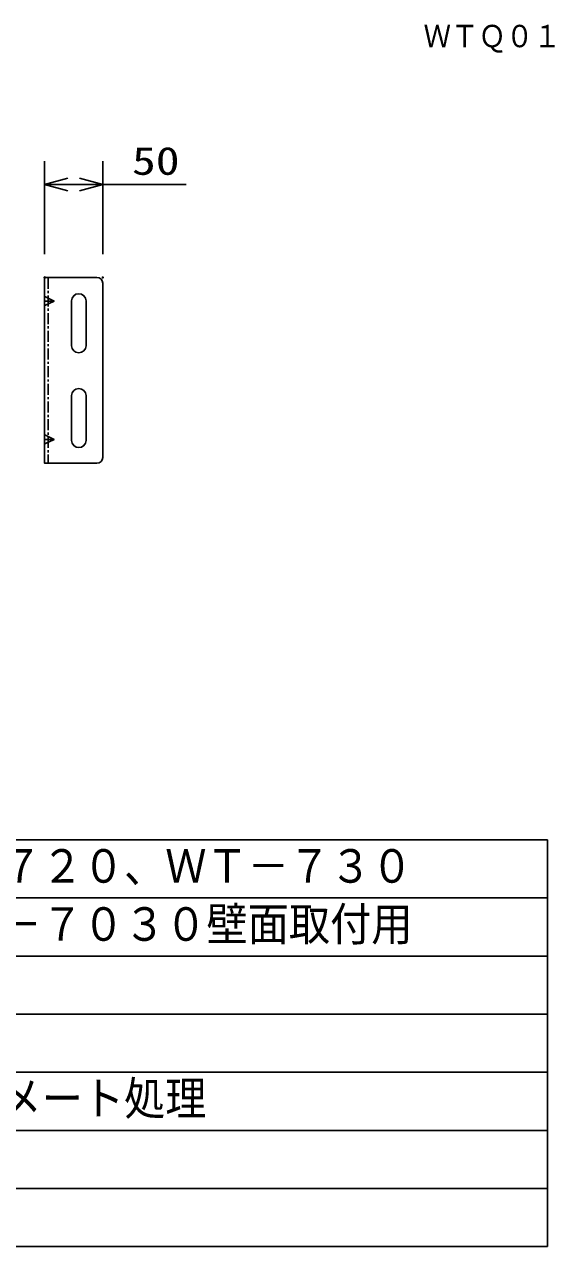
# Model space of a CAD drawing. Units: millimetres, scale not verified. Extents: x -62 to 63, y -57 to 57.
# Drawn here: x 17.5 to 63.1, y -56.5 to 48.7 of the extents above; entities that cross this region are included whole.
import ezdxf
from ezdxf.enums import TextEntityAlignment as Align

# ---------------------------------------------------------------- set-up
doc = ezdxf.new("R2010")
doc.units = ezdxf.units.MM
doc.header["$LTSCALE"] = 0.190318
doc.header["$PDMODE"] = 32
doc.header["$PDSIZE"] = 0.0952
doc.linetypes.add('CHAIN1', pattern=[8, 5, -1, 1, -1])
for name, color, linetype in [('0-0_MOJI1', 2, 'Continuous'), ('0-1_TOUROKU', 1, 'Continuous'), ('0-2_GAIKEI', 1, 'Continuous'), ('0-3_WAKU', 3, 'Continuous'), ('0-4_DEFPOINTS', 7, 'Continuous')]:
    doc.layers.add(name, color=color, linetype=linetype)
doc.styles.add('ＭＳ ゴシック', font='')
doc.styles.get('ＭＳ ゴシック').set_extended_font_data('MS Gothic')

# ---------------------------------------------------------------- blocks, each defined once
blk = doc.blocks.new('_OPEN30')
at = {"layer": '0-4_DEFPOINTS'}
blk.add_line((0, 0), (-1, 0), dxfattribs=at)
blk.add_lwpolyline([(-1, 0.26795), (0, 0), (-1, -0.26795)], dxfattribs=at)

msp = doc.modelspace()

# ---------------------------------------------------------------- linework, layer by layer
at = {"layer": '0-2_GAIKEI', "color": 7}
for p, q in [((19.2429, 26.8965), (23.7429, 26.8965)), ((24.2429, 11.4), (24.2429, 26.3965)), ((19.2429, 10.9294), (19.2429, 10.9))]:
    msp.add_line(p, q, dxfattribs=at)
at = {"layer": '0-2_GAIKEI', "linetype": 'CHAIN1'}
msp.add_line((19.5459, 26.8718), (19.5459, 10.9), dxfattribs=at)
at = {"layer": '0-2_GAIKEI'}
for p, q in [((20.0574, 24.8511), (19.2745, 24.4914)), ((21.5613, 24.873), (21.5613, 21.0405)), ((22.8026, 24.873), (22.8026, 21.0205)), ((22.1819, 20.4005), (22.1826, 20.4005)), ((22.1834, 20.4005), (22.1826, 20.4005)), ((21.5628, 16.7197), (21.5628, 12.8872)), ((22.8041, 16.7197), (22.8041, 12.8672)), ((20.0574, 12.9384), (19.2745, 12.5787)), ((22.1834, 12.2472), (22.1841, 12.2472)), ((22.1848, 12.2472), (22.1841, 12.2472))]:
    msp.add_line(p, q, dxfattribs=at)
at = {"layer": '0-2_GAIKEI', "color": 7}
for points in [[(19.2429, 26.8965), (19.2429, 26.867), (19.2429, 26.7805), (19.2429, 26.64), (19.2429, 26.4486), (19.2429, 26.2091), (19.2429, 25.9247), (19.2429, 25.5983), (19.2429, 25.2329), (19.2429, 24.8314), (19.2429, 24.397), (19.2429, 23.9326), (19.2429, 23.4412), (19.2429, 22.9258), (19.2429, 22.3895), (19.2429, 21.8351), (19.2429, 21.2657), (19.2429, 20.6843), (19.2429, 20.094), (19.2429, 19.4976), (19.2429, 18.8982), (19.2429, 18.2989), (19.2429, 17.7025), (19.2429, 17.1121), (19.2429, 16.5307), (19.2429, 15.9614), (19.2429, 15.407), (19.2429, 14.8706), (19.2429, 14.3552), (19.2429, 13.8638), (19.2429, 13.3994), (19.2429, 12.965), (19.2429, 12.5636), (19.2429, 12.1982), (19.2429, 11.8717), (19.2429, 11.5873), (19.2429, 11.3479), (19.2429, 11.1564), (19.2429, 11.0159), (19.2429, 10.9294)], [(19.2429, 26.8965), (19.2429, 10.9), (23.7429, 10.9)]]:
    msp.add_lwpolyline(points, dxfattribs=at)
at = {"layer": '0-2_GAIKEI'}
for points in [[(19.2745, 25.2532), (20.0574, 24.8511), (19.211, 24.8511)], [(19.2745, 13.3404), (20.0574, 12.9384), (19.211, 12.9384)]]:
    msp.add_lwpolyline(points, dxfattribs=at)
at = {"layer": '0-2_GAIKEI', "color": 7}
for centre, start, end in [((23.7429, 26.3965), 0, 90), ((23.7429, 11.4), 270, 0)]:
    msp.add_arc(centre, 0.5, start, end, dxfattribs=at)
at = {"layer": '0-2_GAIKEI'}
for centre, start, end in [((22.1813, 24.873), 90, 180), ((22.1826, 24.873), 0, 90), ((22.1826, 21.0205), 180, 270), ((22.1826, 21.0205), 270, 0), ((22.1828, 16.7197), 90, 180), ((22.1841, 16.7197), 0, 90), ((22.1841, 12.8672), 180, 270), ((22.1841, 12.8672), 270, 0)]:
    msp.add_arc(centre, 0.62, start, end, dxfattribs=at)
at = {"layer": '0-3_WAKU'}
for p, q in [((19.2429, 28.8902), (19.2429, 36.8902)), ((24.2429, 28.8902), (24.2429, 36.8902)), ((21.2429, 34.8902), (22.2429, 34.8902)), ((24.2429, 34.8902), (31.4096, 34.8902))]:
    msp.add_line(p, q, dxfattribs=at)
at = {"layer": '0-3_WAKU', "color": 4}
for p, q in [((62.5026, -21.5043), (-62.4973, -21.5043)), ((62.5026, -56.5043), (62.5026, -21.5043)), ((-62.4973, -56.5043), (62.5026, -56.5043))]:
    msp.add_line(p, q, dxfattribs=at)
at = {"layer": '0-3_WAKU', "color": 1}
for p, q in [((-62.4973, -26.5043), (62.5026, -26.5043)), ((-62.4973, -31.5043), (62.5026, -31.5043)), ((-62.4973, -36.5043), (62.5026, -36.5043)), ((-62.4973, -41.5043), (62.5026, -41.5043)), ((-62.4973, -46.5043), (62.5026, -46.5043)), ((-62.4973, -51.5043), (62.5026, -51.5043))]:
    msp.add_line(p, q, dxfattribs=at)
at = {"layer": '0-4_DEFPOINTS'}
for p in [(24.2429, 34.8902), (19.2429, 26.8902), (24.2429, 26.8902)]:
    msp.add_point(p, dxfattribs=at)

# ---------------------------------------------------------------- block references
at = {"layer": '0-3_WAKU', "xscale": 2, "yscale": 2, "rotation": 180}
msp.add_blockref('_OPEN30', (19.2429, 34.8902), dxfattribs=at)
at = {"layer": '0-3_WAKU', "xscale": 2, "yscale": 2}
msp.add_blockref('_OPEN30', (24.2429, 34.8902), dxfattribs=at)

# ---------------------------------------------------------------- texts
at = {"layer": '0-0_MOJI1', "style": 'ＭＳ ゴシック', "width": 0.9}
for s, p in [('ＷＴ－７１０、ＷＴ－７２０、ＷＴ－７３０', (-19.9973, -26.0595)), ('ＷＴ－７０１５、ＷＴ－７０３０壁面取付用', (-19.9973, -31.0595)), ('亜鉛メッキ、黒色クロメート処理', (-19.9973, -46.0595))]:
    msp.add_text(s, height=2.887, dxfattribs=at).set_placement(p, align=Align.BOTTOM_LEFT)
at = {"layer": '0-1_TOUROKU', "style": 'ＭＳ ゴシック', "width": 0.9}
msp.add_text('ＷＴＱ０１', height=1.924, dxfattribs=at).set_placement((51.8359, 46.1255), align=Align.BOTTOM_LEFT)
at = {"layer": '0-3_WAKU', "style": 'ＭＳ ゴシック', "width": 1.25}
msp.add_text('50', height=2.405, dxfattribs=at).set_placement((26.7593, 34.9998), align=Align.BOTTOM_LEFT)

doc.saveas('drawing.dxf')
